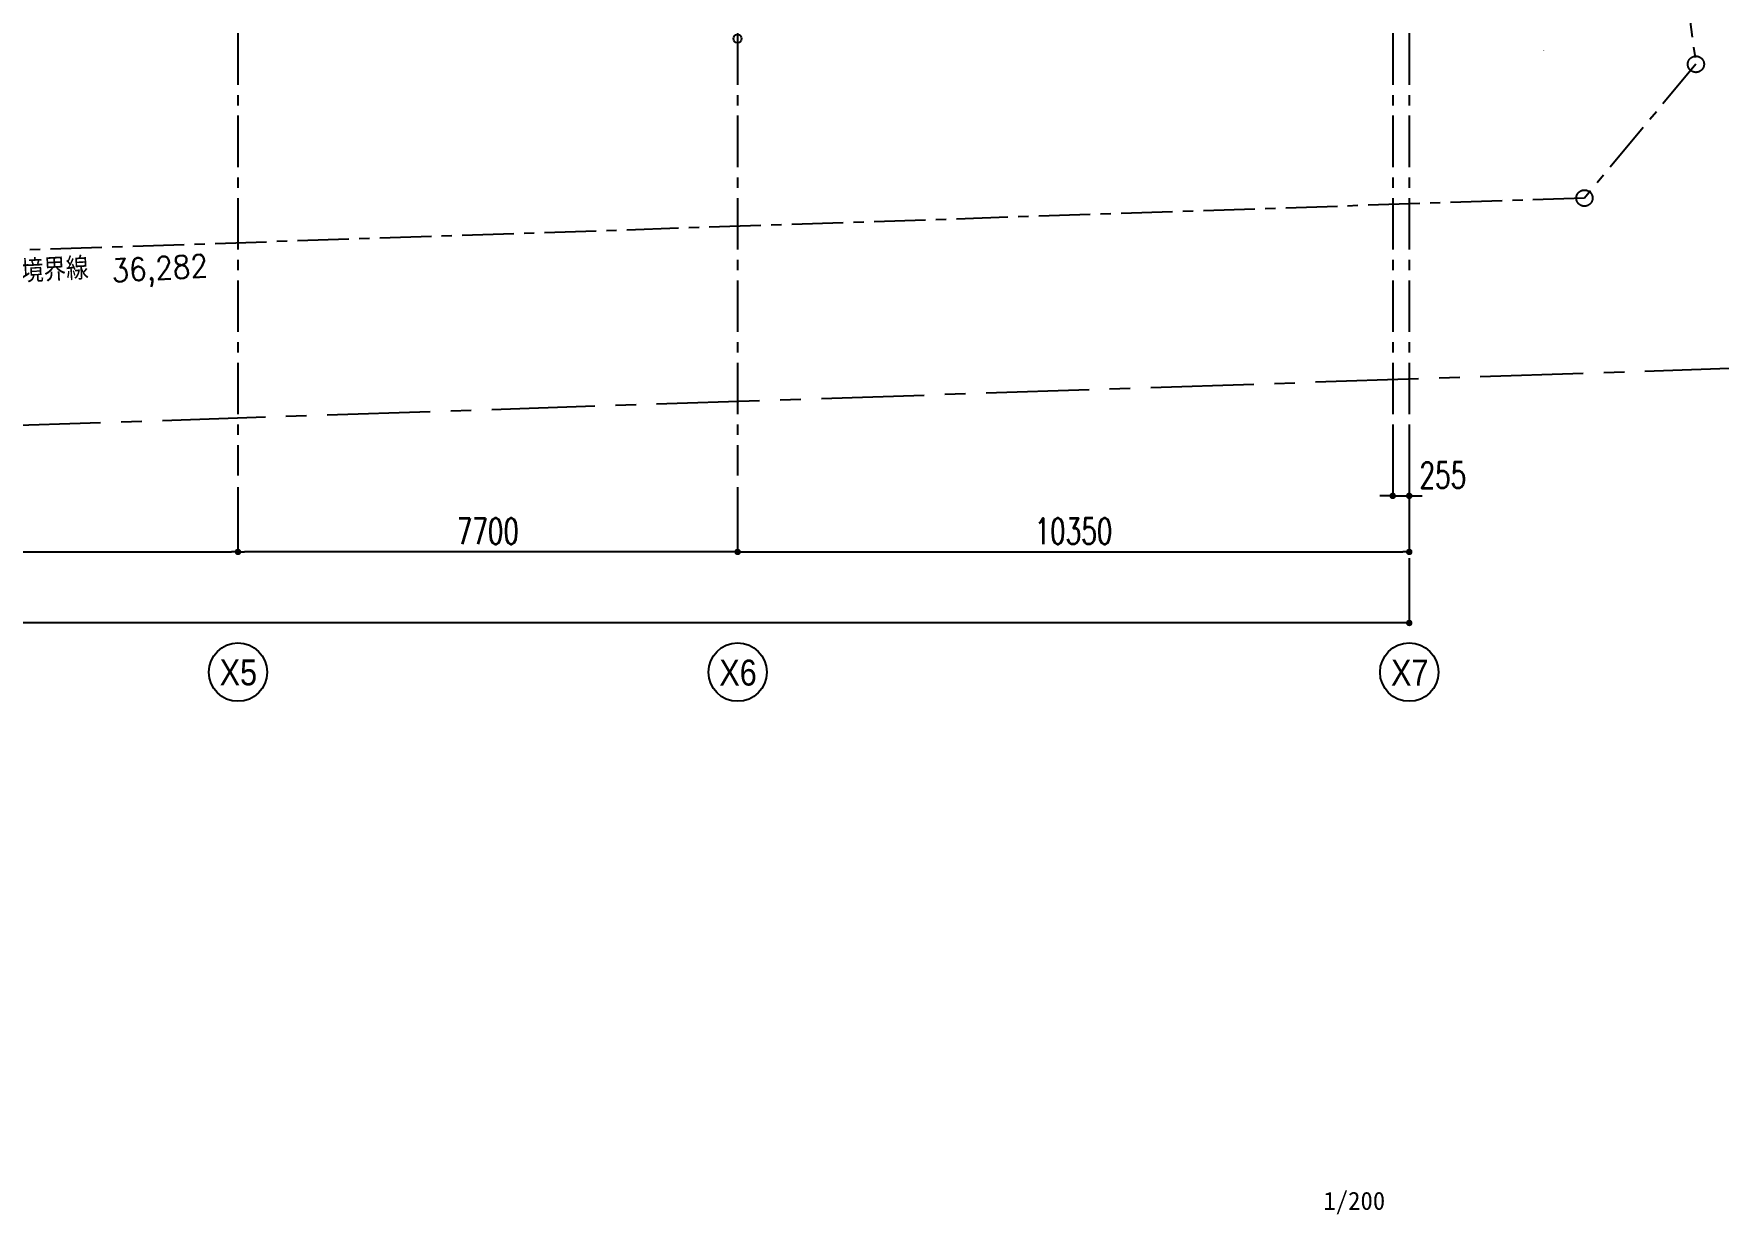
# Model space of a CAD drawing. Extents: x -119186 to 98821, y 1814 to 147180.
# Drawn here: x 37861 to 63822, y 2668 to 20867 of the extents above; entities that cross this region are included whole.
import ezdxf
from ezdxf.enums import TextEntityAlignment as Align

# ---------------------------------------------------------------- set-up
doc = ezdxf.new("R2010")
doc.units = 0
doc.header["$LTSCALE"] = 12.7
doc.header["$MEASUREMENT"] = 0
doc.header["$PDMODE"] = 1
doc.header["$PDSIZE"] = -2
doc.linetypes.add('CENTER', pattern=[2, 1.25, -0.25, 0.25, -0.25])
doc.layers.get('0').update_dxf_attribs({"linetype": 'CONTINUOUS'})
doc.layers.get('DEFPOINTS').update_dxf_attribs({"color": 1, "linetype": 'CONTINUOUS'})
for name, color, linetype in [('A_寸法', 9, 'CONTINUOUS'), ('A_建築（下図）', 8, 'CONTINUOUS'), ('A_敷地境界線', 1, 'CENTER'), ('A_記述', 3, 'CONTINUOUS'), ('A_通り芯', 8, 'CENTER'), ('A_通り記号', 2, 'CENTER'), ('A_道路中心線', 8, 'CENTER'), ('枠内記述', 3, 'CONTINUOUS')]:
    doc.layers.add(name, color=color, linetype=linetype)
doc.styles.add('Dim', font='simplex.shx', dxfattribs={"width": 0.7, "bigfont": 'extfont2.shx'})
doc.styles.add('Standard-A', font='romans.shx', dxfattribs={"bigfont": 'extfont2.shx'})
doc.styles.add('ゴシック', font='MS Gothic.ttf', dxfattribs={"height": 4})
doc.styles.add('スタイル1', font='MS PGothic.ttf')
doc.dimstyles.new('1-200', dxfattribs={"dimscale": 200, "dimtxt": 3, "dimasz": 1, "dimexe": 1, "dimexo": 1, "dimgap": 1, "dimtad": 1, "dimdec": 0, "dimtxsty": 'Dim', "dimblk": 'DOT', "dimcen": 2.5, "dimadec": 0, "dimazin": 0, "dimtfac": 1, "dimtdec": 0, "dimtix": 1, "dimtmove": 2, "dimatfit": 3, "dimldrblk": '引出線', "dimfxl": 1, "dimlwd": -1, "dimlwe": -1, "dimarcsym": 0})

# ---------------------------------------------------------------- blocks, each defined once
blk = doc.blocks.new('_Dot')
at = {"color": 0, "linetype": 'ByBlock', "lineweight": -2}
blk.add_line((-0.5, 0), (-1, 0), dxfattribs=at)
at = {"color": 0, "linetype": 'ByBlock', "const_width": 0.5}
blk.add_lwpolyline([(-0.25, 0, 1), (0.25, 0, 1)], format="xyb", close=True, dxfattribs=at)
blk = doc.blocks.new('*D18')
at = {"layer": 'A_寸法', "color": 0, "transparency": 16777216}
for p, q in [((30809, 13879), (30809, 12879)), ((41009, 13879), (41009, 12879)), ((30909, 12879), (40909, 12879))]:
    blk.add_line(p, q, dxfattribs=at)
at = {"layer": 'DEFPOINTS', "color": 0, "transparency": 16777216}
for p in [(30809, 13879), (41009, 13879), (41009, 12879)]:
    blk.add_point(p, dxfattribs=at)
at = {"layer": 'A_寸法', "color": 0, "transparency": 16777216, "xscale": 100, "yscale": 100, "zscale": 100, "rotation": 180}
blk.add_blockref('_Dot', (30809, 12879), dxfattribs=at)
at = {"layer": 'A_寸法', "color": 0, "transparency": 16777216, "xscale": 100, "yscale": 100, "zscale": 100}
blk.add_blockref('_Dot', (41009, 12879), dxfattribs=at)
at = {"layer": 'A_寸法', "color": 0, "transparency": 16777216, "insert": (35909, 13199), "char_height": 400, "attachment_point": 5, "style": 'Dim'}
blk.add_mtext('10200', dxfattribs=at)
blk = doc.blocks.new('引出線')
at = {"color": 0, "linetype": 'ByBlock'}
for points in [[(0, 0), (-1.96, -0.4)], [(-1, 0), (0, 0)]]:
    blk.add_lwpolyline(points, dxfattribs=at)
blk = doc.blocks.new('*D19')
at = {"layer": 'A_寸法', "color": 0, "transparency": 16777216}
for p, q in [((41009, 13879), (41009, 12879)), ((48709, 13879), (48709, 12879)), ((48609, 12879), (41109, 12879))]:
    blk.add_line(p, q, dxfattribs=at)
at = {"layer": 'DEFPOINTS', "color": 0, "transparency": 16777216}
for p in [(41009, 13879), (48709, 13879), (41009, 12879)]:
    blk.add_point(p, dxfattribs=at)
at = {"layer": 'A_寸法', "color": 0, "transparency": 16777216, "xscale": 100, "yscale": 100, "zscale": 100, "rotation": 180}
blk.add_blockref('_Dot', (41009, 12879), dxfattribs=at)
at = {"layer": 'A_寸法', "color": 0, "transparency": 16777216, "xscale": 100, "yscale": 100, "zscale": 100}
blk.add_blockref('_Dot', (48709, 12879), dxfattribs=at)
at = {"layer": 'A_寸法', "color": 0, "transparency": 16777216, "insert": (44859, 13199), "char_height": 400, "attachment_point": 5, "style": 'Dim'}
blk.add_mtext('7700', dxfattribs=at)
blk = doc.blocks.new('*D20')
at = {"layer": 'A_寸法', "color": 0, "transparency": 16777216}
for p, q in [((48709, 13879), (48709, 12879)), ((59059, 13879), (59059, 12879)), ((48809, 12879), (58959, 12879))]:
    blk.add_line(p, q, dxfattribs=at)
at = {"layer": 'DEFPOINTS', "color": 0, "transparency": 16777216}
for p in [(48709, 13879), (59059, 13879), (59059, 12879)]:
    blk.add_point(p, dxfattribs=at)
at = {"layer": 'A_寸法', "color": 0, "transparency": 16777216, "xscale": 100, "yscale": 100, "zscale": 100, "rotation": 180}
blk.add_blockref('_Dot', (48709, 12879), dxfattribs=at)
at = {"layer": 'A_寸法', "color": 0, "transparency": 16777216, "xscale": 100, "yscale": 100, "zscale": 100}
blk.add_blockref('_Dot', (59059, 12879), dxfattribs=at)
at = {"layer": 'A_寸法', "color": 0, "transparency": 16777216, "insert": (53884, 13199), "char_height": 400, "attachment_point": 5, "style": 'Dim'}
blk.add_mtext('10350', dxfattribs=at)
blk = doc.blocks.new('*D21')
at = {"layer": 'A_寸法', "color": 0, "transparency": 16777216}
for p, q in [((58804, 14743), (58804, 13743)), ((59059, 14743), (59059, 13743)), ((58704, 13743), (58604, 13743)), ((58804, 13743), (59059, 13743)), ((59159, 13743), (59259, 13743))]:
    blk.add_line(p, q, dxfattribs=at)
at = {"layer": 'DEFPOINTS', "color": 0, "transparency": 16777216}
for p in [(58804, 14743), (59059, 14743), (59059, 13743)]:
    blk.add_point(p, dxfattribs=at)
at = {"layer": 'A_寸法', "color": 0, "transparency": 16777216, "xscale": 100, "yscale": 100, "zscale": 100}
blk.add_blockref('_Dot', (58804, 13743), dxfattribs=at)
at = {"layer": 'A_寸法', "color": 0, "transparency": 16777216, "xscale": 100, "yscale": 100, "zscale": 100, "rotation": 180}
blk.add_blockref('_Dot', (59059, 13743), dxfattribs=at)
at = {"layer": 'A_寸法', "color": 0, "transparency": 16777216, "insert": (59576, 14063), "char_height": 400, "attachment_point": 5, "style": 'Dim'}
blk.add_mtext('255', dxfattribs=at)
blk = doc.blocks.new('*D23')
at = {"layer": 'A_寸法', "color": 0, "transparency": 16777216}
for p, q in [((10859, 12784), (10859, 11784)), ((59059, 12784), (59059, 11784)), ((58959, 11784), (10959, 11784))]:
    blk.add_line(p, q, dxfattribs=at)
at = {"layer": 'DEFPOINTS', "color": 0, "transparency": 16777216}
for p in [(10859, 12784), (59059, 12784), (10859, 11784)]:
    blk.add_point(p, dxfattribs=at)
at = {"layer": 'A_寸法', "color": 0, "transparency": 16777216, "xscale": 100, "yscale": 100, "zscale": 100, "rotation": 180}
blk.add_blockref('_Dot', (10859, 11784), dxfattribs=at)
at = {"layer": 'A_寸法', "color": 0, "transparency": 16777216, "xscale": 100, "yscale": 100, "zscale": 100}
blk.add_blockref('_Dot', (59059, 11784), dxfattribs=at)
at = {"layer": 'A_寸法', "color": 0, "transparency": 16777216, "insert": (34959, 12104), "char_height": 400, "attachment_point": 5, "style": 'Dim'}
blk.add_mtext('48200', dxfattribs=at)

msp = doc.modelspace()

# ---------------------------------------------------------------- linework, layer by layer
at = {"layer": 'A_建築（下図）', "color": 8, "linetype": 'Continuous'}
msp.add_circle((48707.13, 20790.2), 62.5, dxfattribs=at)
msp.add_arc((61126.53, 20613.39), 0.5, 271.908031, 7.634305, dxfattribs=at)
at = {"layer": 'A_敷地境界線', "color": 8, "ltscale": 50}
for p, q in [((59265.74, 51812.54), (63476.71, 20396.29)), ((63476.7, 20396.28), (61758.83, 18332.64)), ((61758.83, 18332.67), (25496.98, 17124.66))]:
    msp.add_line(p, q, dxfattribs=at)
for centre in [(63476.7, 20396.26), (61758.83, 18332.65)]:
    msp.add_circle(centre, 125, dxfattribs=at)
at = {"layer": 'A_通り芯', "color": 8, "ltscale": 50}
for p, q in [((41009.13, 51353.91), (41009.13, 14059.15)), ((48709.13, 51353.91), (48709.13, 14059.15)), ((58804.13, 51353.91), (58804.13, 14059.15)), ((59059.13, 51353.91), (59059.13, 14059.15))]:
    msp.add_line(p, q, dxfattribs=at)
at = {"layer": 'A_通り記号', "color": 8, "linetype": 'Continuous'}
for centre in [(41009.13, 11025.58), (48709.13, 11025.58), (59059.13, 11025.58)]:
    msp.add_circle(centre, 450, dxfattribs=at)
at = {"layer": 'A_道路中心線', "color": 8, "ltscale": 100}
msp.add_line((66816.97, 15799.68), (25542.36, 14424.67), dxfattribs=at)

# ---------------------------------------------------------------- texts
at = {"layer": 'A_記述', "color": 8, "style": 'Standard-A', "width": 0.9}
msp.add_text('道路境界線', height=350, rotation=3.12715, dxfattribs=at).set_placement((36973.89, 17162.86), align=Align.MIDDLE_LEFT)
msp.add_text('36,282', height=350, rotation=3.12715, dxfattribs=at).set_placement((39070.59, 17038.32))
at = {"layer": 'A_通り記号', "color": 8, "linetype": 'Continuous', "style": 'スタイル1', "width": 0.9}
for s, p in [('X5', (41014.97, 11018.61)), ('X6', (48714.97, 11018.61)), ('X7', (59066.1, 11018.69))]:
    msp.add_text(s, height=400, dxfattribs=at).set_placement(p, align=Align.MIDDLE)
at = {"layer": '枠内記述', "linetype": 'ByBlock', "lineweight": -2, "style": 'ゴシック'}
msp.add_text('1/200', height=280, dxfattribs=at).set_placement((57735.95, 2735.97))

# ---------------------------------------------------------------- dimensions: what is measured, and where the dimension line sits
at = {"layer": 'A_寸法', "color": 8}
dim = msp.add_linear_dim(base=(59059.13, 13743.33), p1=(58804.13, 14743.2), p2=(59059.13, 14743.2), dimstyle='1-200', override={"dimtxt": 2, "dimasz": 0.5, "dimexe": 0, "dimexo": 0, "dimgap": 0.6}, dxfattribs=at)
dim.commit()
dim.dimension.update_dxf_attribs({"geometry": '*D21', "text_midpoint": (59576.25, 14063.33), "dimtype": 160})
for base, p1, p2, picture, middle in [((41009.13, 12878.81), (30809.13, 13878.68), (41009.13, 13878.68), '*D18', (35909.13, 13198.81)), ((59059.13, 12878.81), (48709.13, 13878.68), (59059.13, 13878.68), '*D20', (53884.13, 13198.81))]:
    dim = msp.add_linear_dim(base=base, p1=p1, p2=p2, dimstyle='1-200', override={"dimtxt": 2, "dimasz": 0.5, "dimexe": 0, "dimexo": 0, "dimgap": 0.6}, dxfattribs=at)
    dim.commit()
    dim.dimension.update_dxf_attribs({"geometry": picture, "text_midpoint": middle})
for base, p1, p2, picture, middle in [((41009.13, 12878.81), (48709.13, 13878.68), (41009.13, 13878.68), '*D19', (44859.13, 13198.81)), ((10859.13, 11783.72), (59059.13, 12783.59), (10859.13, 12783.59), '*D23', (34959.13, 12103.72))]:
    dim = msp.add_linear_dim(base=base, p1=p1, p2=p2, angle=180, dimstyle='1-200', override={"dimtxt": 2, "dimasz": 0.5, "dimexe": 0, "dimexo": 0, "dimgap": 0.6}, dxfattribs=at)
    dim.commit()
    dim.dimension.update_dxf_attribs({"geometry": picture, "text_midpoint": middle})

doc.saveas('drawing.dxf')
